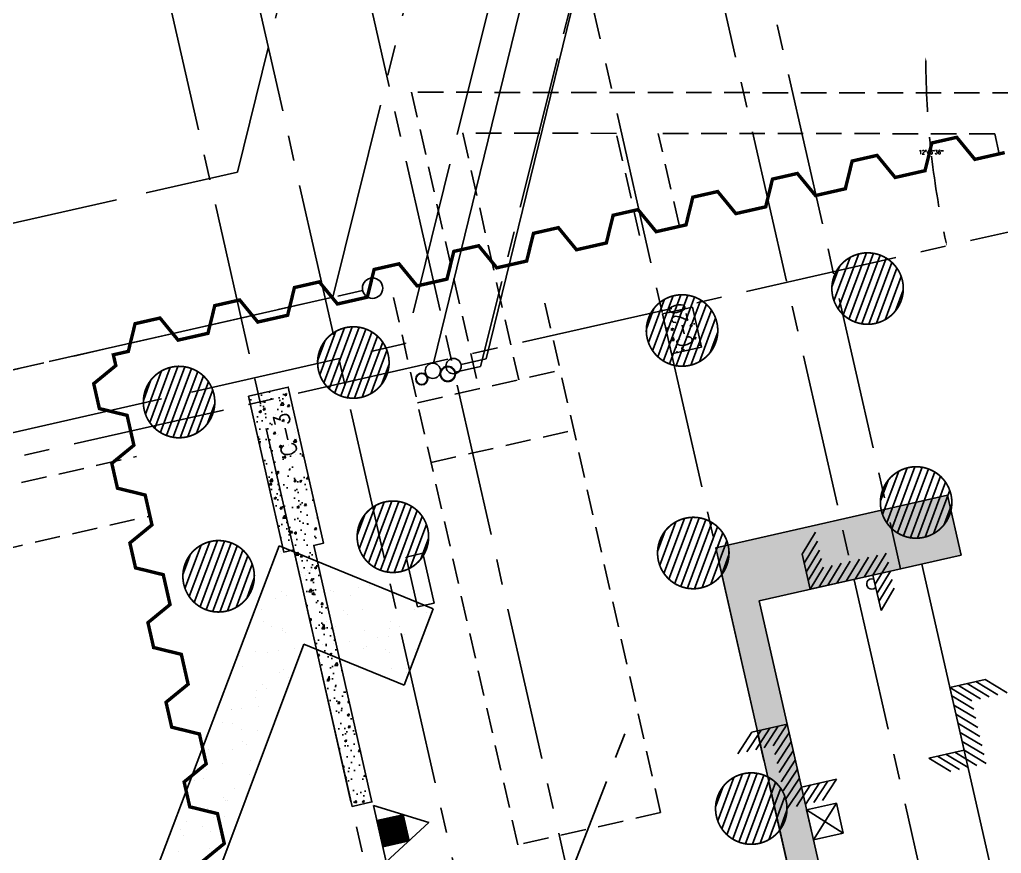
# Model space of a CAD drawing. Header units: feet. Extents: x 308 to 1449, y -4548 to -3843.
# Drawn here: x 910.44 to 958.51, y -4188.98 to -4148.15 of the extents above; entities that cross this region are included whole.
import ezdxf

# ---------------------------------------------------------------- set-up
doc = ezdxf.new("R2010")
doc.units = ezdxf.units.FT
doc.header["$LTSCALE"] = 10
doc.header["$MEASUREMENT"] = 0
for name, pattern in [('CENTER2', [1.125, 0.75, -0.125, 0.125, -0.125]), ('Civil_LayoutSite-Util$0$SL', [4.049999999999999, 1, -0.15, 0.15, -0.15, 0.15, -0.15, 0.15, -0.15, 2]), ('Civil_LayoutSite-Util$0$XLD', [0.9, 0.75, -0.15]), ('HIDDEN', [0.375, 0.25, -0.125]), ('HIDDEN2', [0.1875, 0.125, -0.0625])]:
    doc.linetypes.add(name, pattern=pattern)
doc.layers.get('0').update_dxf_attribs({"linetype": 'CONTINUOUS'})
for name, color, linetype in [('caisson', 1, 'HIDDEN2'), ('Civil_LayoutSite-Util$0$C-SEWER', 3, 'CONTINUOUS'), ('Civil_LayoutSite-Util$0$C-SEWER-EASEMENT', 4, 'Civil_LayoutSite-Util$0$XLD'), ('Civil_LayoutSite-Util$0$C-SL', 7, 'Civil_LayoutSite-Util$0$SL'), ('conc. wall', 7, 'CONTINUOUS'), ('FDC', 1, 'CONTINUOUS'), ('GRID', 30, 'CENTER2'), ('HATCH', 8, 'CONTINUOUS'), ('M-DUCT-EQPM-N650', 221, 'CONTINUOUS'), ('SLN-OFF', 6, 'CONTINUOUS'), ('tower-ftg', 4, 'HIDDEN2')]:
    doc.layers.add(name, color=color, linetype=linetype)
doc.styles.get("Standard").update_dxf_attribs({"font": 'ROMANS.SHX'})
pattern_1 = [(62.78388888888885, (881.7495512257099, -4336.5270856772), (1.188943156146246, 0.1625243717827981), [0.125, -1.375]), (7.783888888888863, (881.7495512257099, -4336.5270856772), (-0.5029211471315264, 1.171407336990675), [0.1, -1.1]), (113.2352888888889, (881.8486298173044, -4336.513541972799), (0.686023043293346, 1.333931163010036), [0.1062336500000001, -1.168570186666667]), (58.96808888888889, (881.6757931307998, -4336.2020151394), (1.795684944042649, 0.1245615577613178), [0.1875000000000001, -2.0625]), (109.4194888888889, (881.8254335486711, -4336.191635103629), (1.159911149899411, 1.927979803600767), [0.15935048, -1.752855]), (3.968088888888864, (881.6757931307998, -4336.2020151394), (1.159909644730499, 1.927980709714837), [0.1500000000000001, -1.650000000000001]), (33.78388888888887, (881.8567679234278, -4336.246403726394), (1.118666493998811, -0.4342640615740578), [0.125, -1.375]), (338.7838888888889, (881.8567679234278, -4336.246403726394), (0.128044799781837, 1.268356952374411), [0.1, -1.1]), (84.23528888888887, (881.9499901082903, -4336.282592457715), (1.246711933789753, 0.8340919120366679), [0.1062336500000001, -1.168570186666667]), (50.28388888888887, (881.7495512257099, -4336.5270856772), (-0.103004028791563, 0.5455543592911672), [0, -1.086666666666667, 0, -1.116666666666667, 0, -1.104166666666667]), (20.28388888888887, (881.7495512257099, -4336.5270856772), (0.2821254976836877, 0.7380756760364969), [0, -0.6366666666666669, 0, -1.061666666666667, 0, -0.4208333333333335]), (340.2838888888888, (881.3870975760616, -4336.609325953025), (0.8759677539348198, 0.1602090081381497), [0, -0.4166666666666669, 0, -1.300000000000001, 0, -1.725000000000001]), (330.2838888888889, (881.224562307161, -4336.64620500048), (0.9109654445924382, 0.3777794063598668), [0, -0.541666666666667, 0, -0.8633333333333336, 0, -1.225000000000001])]

msp = doc.modelspace()

# ---------------------------------------------------------------- hatches: boundary and pattern name
h = msp.add_hatch()
h.set_pattern_fill('ANSI31', color=256, scale=0.2834645616039197, angle=-77.22000000120443, style=0)
h.set_pattern_definition([(327.7799999987956, (850.5316232980315, -4173.304914815826), (0.01889190746711997, 0.02997662916484485), [])])
h.paths.add_polyline_path([(929.2155943620035, -4187.082909987072), (927.9363460666564, -4187.373078514994), (928.2265145945787, -4188.652326810342), (929.5057628899258, -4188.362158282419)])
at = {"layer": 'conc. wall'}
h = msp.add_hatch(dxfattribs=at)
h.set_pattern_fill('AR-CONC', color=256, scale=0.1666666666666667, angle=12.78388888888887, style=0)
h.set_pattern_definition(pattern_1)
h.paths.add_polyline_path([(971.1501968848008, -4160.885705456869), (970.5000558091984, -4161.033221646689), (972.0305362785837, -4167.778435306063), (964.2897940971934, -4169.534799941111), (964.9536169513846, -4172.460434781321), (971.8816827882719, -4170.888465383549), (972.6192637373732, -4174.13917076156), (974.0820811574785, -4173.807259334465)])
h.paths.add_polyline_path([(964.2897940971934, -4169.534799941111), (961.3235254397578, -4170.207842557165), (961.9873482939489, -4173.133477397376), (964.9536169513846, -4172.460434781321)])
h.paths.add_polyline_path([(974.8565411540349, -4177.220499981378), (973.3937237339296, -4177.552411408473), (975.1085994405901, -4185.11030141235), (976.5714168606953, -4184.778389985255)])
h.paths.add_polyline_path([(976.5714168606953, -4184.778389985255), (975.1085994405901, -4185.11030141235), (976.2334103879696, -4190.067627113818), (969.3053445510822, -4191.63959651159), (969.5266188358125, -4192.614808124994), (977.9175020928052, -4190.710927300126)])
h.paths.add_polyline_path([(977.9175020928052, -4190.710927300126), (969.5266188358125, -4192.614808124994), (969.9691674052733, -4194.5652313518), (978.360050662266, -4192.661350526932)])
h.paths.add_polyline_path([(969.5266188358125, -4192.614808124994), (966.5603501783769, -4193.287850741049), (967.0028987478378, -4195.238273967855), (969.9691674052733, -4194.5652313518)])
h.paths.add_polyline_path([(969.3053445510822, -4191.63959651159), (966.3390758936466, -4192.312639127645), (966.5603501783769, -4193.287850741049), (969.5266188358125, -4192.614808124994)])
h.paths.add_polyline_path([(960.894144385477, -4193.548087217389), (957.9278757280414, -4194.221129833444), (958.1491500127718, -4195.196341446848), (961.1154186702074, -4194.523298830793)])
h.paths.add_polyline_path([(961.1154186702074, -4194.523298830793), (958.1491500127718, -4195.196341446848), (958.5916985822325, -4197.146764673655), (961.5579672396682, -4196.4737220576)])
h.paths.add_polyline_path([(958.1491500127718, -4195.196341446848), (955.8736562481636, -4195.712648111219), (956.3162048176243, -4197.663071338025), (958.5916985822325, -4197.146764673655)])
h.paths.add_polyline_path([(957.9278757280414, -4194.221129833444), (955.6523819634332, -4194.737436497815), (955.8736562481636, -4195.712648111219), (958.1491500127718, -4195.196341446848)])
h.paths.add_polyline_path([(955.8736562481636, -4195.712648111219), (949.7582667557791, -4197.100222271716), (950.2008153252399, -4199.050645498522), (956.3162048176243, -4197.663071338025)])
h.paths.add_polyline_path([(946.6480822914564, -4176.613937500948), (951.3006543637356, -4175.558274767546), (950.6368315095444, -4172.632639927336), (944.52144201716, -4174.020214087833), (948.4121815236692, -4191.167684956845), (949.8749989437746, -4190.835773529749)])
h.paths.add_polyline_path([(949.8749989437746, -4190.835773529749), (948.4121815236692, -4191.167684956845), (949.7582667557791, -4197.100222271716), (955.8736562481636, -4195.712648111219), (955.6523819634332, -4194.737436497815), (950.999809891154, -4195.793099231217)])
h.paths.add_polyline_path([(952.9123252741525, -4172.116333262965), (950.6368315095444, -4172.632639927336), (951.3006543637356, -4175.558274767546), (953.5761481283437, -4175.041968103175)])
h.paths.add_polyline_path([(955.8785939315882, -4171.44329064691), (952.9123252741525, -4172.116333262965), (953.5761481283437, -4175.041968103175), (956.5424167857793, -4174.368925487121)])
h.paths.add_polyline_path([(970.7445273627951, -4159.097817498962), (970.0943862871928, -4159.245333688783), (970.5000558091984, -4161.033221646689), (971.1501968848008, -4160.885705456869)])
h.paths.add_polyline_path([(970.0438254611489, -4156.009647389851), (968.5810080410437, -4156.341558816946), (968.8760404206843, -4157.641840968152), (969.6887167651871, -4157.457445730876), (970.0943862871928, -4159.245333688783), (970.7445273627952, -4159.097817498962)])
h.paths.add_polyline_path([(969.8963092713286, -4155.359506314249), (968.4334918512234, -4155.691417741345), (968.5810080410437, -4156.341558816946), (970.0438254611489, -4156.009647389851)])
h.paths.add_polyline_path([(970.1309528149748, -4157.145557726201), (969.7583430396143, -4155.503372414691), (968.6238113843211, -4155.760796215924), (968.9964211596817, -4157.402981527434)], flags=9)
h = msp.add_hatch(dxfattribs=at)
h.set_pattern_fill('AR-CONC', color=256, scale=0.1666666666666667, angle=12.78388888888887, style=0)
h.set_pattern_definition(pattern_1)
h.paths.add_polyline_path([(941.9214691715779, -4162.561477630342), (942.3640177410387, -4164.511900857149), (943.8268351611439, -4164.179989430053), (943.3842865916831, -4162.229566203247)])
h = msp.add_hatch(dxfattribs=at)
h.set_pattern_fill('AR-CONC', color=256, scale=0.1666666666666667, angle=12.78388888888887, style=0)
h.set_pattern_definition(pattern_1)
h.paths.add_polyline_path([(922.9185244887985, -4169.949477212615), (924.3813419089038, -4169.61756578552), (923.6806400072575, -4166.529395676408), (922.2178225871522, -4166.861307103504)])
h.paths.add_polyline_path([(922.2178225871522, -4166.861307103504), (921.7302167804505, -4166.971944245869), (922.4309186820968, -4170.06011435498), (922.9185244887985, -4169.949477212615)])
h.paths.add_polyline_path([(923.3241940108041, -4171.737365170521), (924.7870114309094, -4171.405453743426), (924.3813419089038, -4169.61756578552), (922.9185244887985, -4169.949477212615)])
h.paths.add_polyline_path([(922.9185244887985, -4169.949477212615), (922.4309186820968, -4170.06011435498), (922.8365882041024, -4171.848002312887), (923.3241940108041, -4171.737365170521)])
h.paths.add_polyline_path([(923.3241940108041, -4171.737365170521), (922.8365882041024, -4171.848002312887), (923.3160158210184, -4173.960960808595), (923.8036216277201, -4173.850323666229)])
h.paths.add_polyline_path([(924.7870114309094, -4171.405453743426), (923.3241940108041, -4171.737365170521), (926.7147614362042, -4186.680451455069), (927.6899730496077, -4186.459177170338), (924.7788332411235, -4173.629049381499), (925.2664390478253, -4173.518412239134)])
h.paths.add_polyline_path([(923.5930522695518, -4166.14337441277), (922.1302348494465, -4166.475285839865), (922.2178225871522, -4166.861307103504), (923.6806400072575, -4166.529395676408)])
h.paths.add_polyline_path([(922.1302348494465, -4166.475285839865), (921.6426290427448, -4166.585922982231), (921.7302167804505, -4166.971944245869), (922.2178225871522, -4166.861307103504)])

# ---------------------------------------------------------------- linework, layer by layer
for points in [[(927.7679070554165, -4186.630491717104), (928.3949536058186, -4189.394913608234), (930.4754899151139, -4187.469664420665)], [(929.2155943620035, -4187.082909987073), (927.9363460666564, -4187.373078514995), (928.2265145945787, -4188.652326810343), (929.5057628899258, -4188.36215828242)]]:
    msp.add_lwpolyline(points, close=True)
at = {"linetype": 'HIDDEN'}
for start, end in [(180.2538410393148, 186.1237387779171), (186.6674604977388, 192.5372136465745)]:
    msp.add_arc((996.6154629129862, -4149.980576375458), 41.80901245160442, start, end, dxfattribs=at)
at = {"linetype": 'Continuous'}
msp.add_arc((952.1615443900712, -4175.784417029164), 0.2500000000005641, 72.7692092671974, 312.7907907321792, dxfattribs=at)
at = {"linetype": 'HIDDEN'}
for points in [[(954.7768608544087, -4150.165873157255), (954.8368606987692, -4150.165736494513), (954.8064507883638, -4149.985805292802)], [(955.8326475880074, -4159.049637044134), (955.7741064472625, -4159.06278751334), (955.8428284252502, -4159.231835700971)]]:
    msp.add_solid(points, dxfattribs=at)
at = {"layer": 'caisson', "linetype": 'Continuous'}
for p, q in [((950.7673477459277, -4162.60055967754), (951.8983785345479, -4159.568565024278)), ((951.0335384620472, -4162.840698976613), (952.2456125505221, -4159.591448653287)), ((950.3120904992023, -4161.913531519202), (951.1043904271548, -4159.789584788925)), ((950.5186115995756, -4162.313629289541), (951.5224920038409, -4159.62249121543)), ((951.3458498005767, -4162.957201075035), (952.5691218340173, -4159.677932020474)), ((951.6581611391064, -4163.073703173458), (952.8702352275812, -4159.824452850133)), ((952.0165931000462, -4163.066568071232), (953.1476238886663, -4160.034573417969)), ((950.2094347721179, -4161.234998130982), (950.5824234771801, -4160.235113980299)), ((952.3924796307531, -4163.012641880079), (953.3963600350185, -4160.321503805968)), ((952.8105812074391, -4162.845548306585), (953.6028811353917, -4160.721601576308)), ((953.332548157414, -4162.400019115211), (953.705536862476, -4161.400134964528)), ((941.2287568482662, -4163.966698501645), (942.0210567762188, -4161.842751771367)), ((941.4352779486395, -4164.366796271985), (942.4391583529048, -4161.675658197873)), ((941.6840140949917, -4164.653726659983), (942.8150448836118, -4161.62173200672)), ((941.9502048111111, -4164.893865959055), (943.162278899586, -4161.64461563573)), ((942.2625161496406, -4165.010368057478), (943.4857881830812, -4161.731099002917)), ((942.5748274881703, -4165.126870155901), (943.7869015766452, -4161.877619832576)), ((941.1261011211818, -4163.288165113425), (941.499089826244, -4162.288280962742)), ((942.9332594491101, -4165.119735053675), (944.0642902377302, -4162.087740400411)), ((943.3091459798171, -4165.065808862522), (944.3130263840824, -4162.37467078841)), ((943.727247556503, -4164.898715289028), (944.5195474844556, -4162.77476855875)), ((925.1353020646501, -4165.535401822093), (925.9276019926026, -4163.411455091816)), ((925.3418231650234, -4165.935499592433), (926.3457035692886, -4163.244361518321)), ((925.5905593113755, -4166.222429980431), (926.7215900999956, -4163.190435327168)), ((925.8567500274949, -4166.462569279503), (927.0688241159698, -4163.213318956178)), ((926.1690613660245, -4166.579071377926), (927.392333399465, -4163.299802323365)), ((926.4813727045541, -4166.69557347635), (927.693446793029, -4163.446323153024)), ((925.0326463375657, -4164.856868433873), (925.4056350426279, -4163.856984283189)), ((926.8398046654938, -4166.688438374124), (927.970835454114, -4163.65644372086)), ((944.2492145064779, -4164.453186097654), (944.62220321154, -4163.45330194697)), ((927.2156911962009, -4166.63451218297), (928.2195716004662, -4163.943374108859)), ((927.6337927728869, -4166.467418609476), (928.4260927008395, -4164.343471879199)), ((916.6022004473695, -4167.471551813484), (917.394500375322, -4165.347605083207)), ((916.8087215477427, -4167.871649583824), (917.812601952008, -4165.180511509712)), ((917.0574576940949, -4168.158579971822), (918.188488482715, -4165.12658531856)), ((917.3236484102143, -4168.398719270895), (918.5357224986892, -4165.149468947569)), ((917.6359597487439, -4168.515221369317), (918.8592317821843, -4165.235952314756)), ((928.1557597228616, -4166.021889418102), (928.5287484279238, -4165.022005267419)), ((916.499544720285, -4166.793018425264), (916.8725334253472, -4165.793134274581)), ((917.9482710872735, -4168.63172346774), (919.1603451757484, -4165.382473144415)), ((918.3067030482133, -4168.624588365514), (919.4377338368334, -4165.592593712251)), ((918.6825895789202, -4168.570662174361), (919.6864699831856, -4165.87952410025)), ((919.1006911556062, -4168.403568600867), (919.8929910835589, -4166.27962187059)), ((919.622658105581, -4167.958039409493), (919.9956468106432, -4166.95815525881)), ((952.8956346593112, -4172.789704339521), (953.8995150635765, -4170.098566265409)), ((953.1443708056634, -4173.076634727519), (954.2754015942835, -4170.044640074256)), ((953.4105615217827, -4173.316774026591), (954.6226356102577, -4170.067523703266)), ((953.7228728603123, -4173.433276125014), (954.9461448937528, -4170.154007070453)), ((952.689113558938, -4172.389606569181), (953.4814134868905, -4170.265659838903)), ((954.035184198842, -4173.549778223437), (955.2472582873169, -4170.300527900112)), ((954.3936161597818, -4173.542643121211), (955.5246469484018, -4170.510648467947)), ((952.5864578318535, -4171.711073180961), (952.9594465369157, -4170.711189030278)), ((954.7695026904887, -4173.488716930058), (955.773383094754, -4170.797578855946)), ((955.1876042671747, -4173.321623356564), (955.9799041951273, -4171.197676626286)), ((927.0714520560409, -4174.068503439374), (927.8637519839936, -4171.944556709096)), ((927.2779731564142, -4174.468601209714), (928.2818535606796, -4171.777463135602)), ((927.5267093027663, -4174.755531597712), (928.6577400913865, -4171.723536944449)), ((927.7929000188858, -4174.995670896784), (929.0049741073608, -4171.746420573459)), ((928.1052113574153, -4175.112172995207), (929.3284833908559, -4171.832903940646)), ((928.417522695945, -4175.22867509363), (929.62959678442, -4171.979424770305)), ((955.7095712171496, -4172.87609416519), (956.0825599222117, -4171.876210014506)), ((926.9687963289565, -4173.389970051154), (927.3417850340187, -4172.390085900471)), ((928.7759546568848, -4175.221539991404), (929.9069854455049, -4172.18954533814)), ((929.1518411875918, -4175.167613800251), (930.1557215918571, -4172.476475726139)), ((941.9854547343596, -4175.265210399942), (942.9893351386249, -4172.57407232583)), ((942.2341908807118, -4175.552140787941), (943.3652216693318, -4172.520146134677)), ((942.5003815968312, -4175.792280087013), (943.7124556853062, -4172.543029763687)), ((929.5699427642778, -4175.000520226757), (930.3622426922303, -4172.876573496479)), ((941.7789336339863, -4174.865112629602), (942.5712335619389, -4172.741165899324)), ((942.8126929353608, -4175.908782185435), (944.0359649688013, -4172.629513130874)), ((943.1250042738905, -4176.025284283858), (944.3370783623653, -4172.776033960533)), ((943.4834362348303, -4176.018149181632), (944.6144670234503, -4172.986154528369)), ((941.676277906902, -4174.186579241382), (942.0492666119642, -4173.186695090699)), ((943.8593227655372, -4175.964222990479), (944.8632031698024, -4173.273084916367)), ((918.5383504387603, -4176.004653430765), (919.3306503667129, -4173.880706700487)), ((918.7448715391337, -4176.404751201105), (919.7487519433989, -4173.713613126993)), ((918.9936076854857, -4176.691681589103), (920.1246384741058, -4173.65968693584)), ((919.2597984016052, -4176.931820888175), (920.4718724900802, -4173.68257056485)), ((919.5721097401348, -4177.048322986598), (920.7953817735753, -4173.769053932037)), ((919.8844210786644, -4177.164825085021), (921.0964951671393, -4173.915574761696)), ((930.0919097142526, -4174.554991035382), (930.4648984193147, -4173.555106884699)), ((944.2774243422232, -4175.797129416985), (945.0697242701757, -4173.673182686707)), ((918.4356947116759, -4175.326120042544), (918.8086834167381, -4174.326235891861)), ((920.2428530396041, -4177.157689982794), (921.3738838282243, -4174.125695329531)), ((920.6187395703112, -4177.103763791642), (921.6226199745764, -4174.41262571753)), ((944.7993912921979, -4175.351600225611), (945.1723799972601, -4174.351716074927)), ((921.0368411469972, -4176.936670218148), (921.8291410749497, -4174.81272348787)), ((921.5588080969719, -4176.491141026773), (921.9317968020341, -4175.49125687609)), ((945.0738775347518, -4188.067356493286), (946.2049083233719, -4185.035361840022)), ((945.3400682508711, -4188.307495792357), (946.5521423393461, -4185.058245469032)), ((944.6186202880264, -4187.380328334947), (945.4109202159789, -4185.25638160467)), ((944.8251413883996, -4187.780426105287), (945.8290217926649, -4185.089288031175)), ((945.6523795894008, -4188.42399789078), (946.8756516228412, -4185.144728836219)), ((945.9646909279304, -4188.540499989203), (947.1767650164053, -4185.291249665878)), ((946.3231228888702, -4188.533364886977), (947.4541536774902, -4185.501370233714)), ((944.5159645609419, -4186.701794946727), (944.8889532660041, -4185.701910796043)), ((946.6990094195771, -4188.479438695824), (947.7028898238425, -4185.788300621713)), ((947.1171109962631, -4188.31234512233), (947.9094109242158, -4186.188398392052)), ((947.639077946238, -4187.866815930955), (948.0120666513001, -4186.866931780272))]:
    msp.add_line(p, q, dxfattribs=at)
at = {"layer": 'caisson', "const_width": 0.08333333333333337}
for points in [[(950.2508654938408, -4161.704796546032, 0.9999999999999999), (953.6641061407531, -4160.930336549476, 0.9999999999999999)], [(941.1675318429049, -4163.757963528476, 0.9999999999999999), (944.580772489817, -4162.983503531919, 0.9999999999999999)], [(925.0740770592886, -4165.326666848924, 0.9999999999999999), (928.4873177062009, -4164.552206852368, 0.9999999999999999)], [(916.540975442008, -4167.262816840315, 0.9999999999999999), (919.9542160889202, -4166.488356843758, 0.9999999999999999)], [(952.6278885535764, -4172.180871596011, 0.9999999999999999), (956.0411292004887, -4171.406411599455, 0.9999999999999999)], [(927.0102270506795, -4173.859768466205, 0.9999999999999999), (930.4234676975917, -4173.085308469648, 0.9999999999999999)], [(941.7177086286249, -4174.656377656433, 0.9999999999999999), (945.1309492755372, -4173.881917659876, 0.9999999999999999)], [(918.4771254333989, -4175.795918457596, 0.9999999999999999), (921.8903660803112, -4175.021458461039, 0.9999999999999999)], [(944.5573952826649, -4187.171593361778, 0.9999999999999999), (947.9706359295772, -4186.397133365222, 0.9999999999999999)]]:
    msp.add_lwpolyline(points, format="xyb", close=True, dxfattribs=at)
at = {"layer": 'Civil_LayoutSite-Util$0$C-SEWER'}
msp.add_circle((927.7216207461506, -4161.298492096287), 0.4999999999999998, dxfattribs=at)
at = {"layer": 'Civil_LayoutSite-Util$0$C-SEWER-EASEMENT'}
for p, q in [((926.9453224472181, -4132.055532592507), (921.1059196944857, -4155.622751312403)), ((935.8342059837792, -4137.760312347469), (929.3302633520557, -4164.009544509399)), ((890.3141063116223, -4162.616025994697), (921.1059196944857, -4155.622751312403)), ((892.5288523552945, -4172.367687389662), (929.3302633520557, -4164.009544509399))]:
    msp.add_line(p, q, dxfattribs=at)
at = {"layer": 'Civil_LayoutSite-Util$0$C-SL'}
for p, q in [((933.0340197958662, -4132.429817328414), (925.771288466985, -4161.741441304259)), ((891.8909790090547, -4169.436158968801), (927.2340376763591, -4161.40922939828)), ((925.771288466985, -4161.741441304259), (896.1639804426773, -4168.465697360334))]:
    msp.add_line(p, q, dxfattribs=at)
at = {"layer": 'conc. wall'}
for p, q in [((958.9640380672826, -4193.986025905919), (954.612310467585, -4174.80686417565)), ((948.9714622811255, -4186.853659441685), (950.4342797012307, -4186.521748014589)), ((949.303373708221, -4188.31647686179), (948.9714622811255, -4186.853659441685)), ((948.9714622811255, -4186.853659441685), (950.7661911283262, -4187.984565434695)), ((950.4342797012307, -4186.521748014589), (949.303373708221, -4188.31647686179)), ((950.7661911283262, -4187.984565434695), (950.4342797012307, -4186.521748014589)), ((949.303373708221, -4188.31647686179), (950.7661911283262, -4187.984565434695))]:
    msp.add_line(p, q, dxfattribs=at)
for points in [[(943.8268351611439, -4164.179989430053), (942.3640177410387, -4164.511900857149), (941.9214691715779, -4162.561477630342), (943.3842865916831, -4162.229566203247)], [(921.6426290427448, -4166.585922982231), (923.5930522695518, -4166.14337441277), (925.3263674999398, -4173.782532051097), (924.838761693238, -4173.893169193462), (927.6899730496077, -4186.459177170338), (926.7147614362042, -4186.680451455069), (923.8635500798346, -4174.114443478193), (923.3759442731329, -4174.225080620557)], [(956.5424167857793, -4174.368925487121), (955.8785939315882, -4171.44329064691), (944.52144201716, -4174.020214087833), (950.2008153252399, -4199.050645498522), (961.5579672396682, -4196.4737220576), (960.894144385477, -4193.548087217389), (950.999809891154, -4195.793099231217), (946.6480822914564, -4176.613937500948)]]:
    msp.add_lwpolyline(points, close=True, dxfattribs=at)
at = {"layer": 'FDC', "linetype": 'CENTER2'}
msp.add_line((942.2216461078838, -4128.223534267414), (933.0079045198147, -4165.136505489511), dxfattribs=at)
at = {"layer": 'FDC'}
for p, q in [((942.2214190408102, -4128.223429780642), (933.2908805484299, -4164.750841529686)), ((937.8999281783288, -4135.571158361664), (930.7119273823204, -4164.971296433099)), ((932.0545143805502, -4165.031283217384), (933.2908805484299, -4164.750841529686)), ((931.7715378080895, -4165.41694477958), (933.0079045198147, -4165.136505489511))]:
    msp.add_line(p, q, dxfattribs=at)
for centre, radius in [((931.688804394333, -4165.114236252179), 0.3750000000008437), ((930.6741466509789, -4165.344388400769), 0.3750000000008437), ((931.4058334530624, -4165.499922636354), 0.3750000000008439), ((931.4058334530624, -4165.499922636354), 0.3541666666675105), ((930.1292086828857, -4165.745943403652), 0.2916666666675105), ((930.1292086828857, -4165.745943403652), 0.2708333333341771)]:
    msp.add_circle(centre, radius, dxfattribs=at)
at = {"layer": 'GRID'}
for p, q in [((940.6161496172599, -4117.923984090254), (953.5761481283437, -4175.041968103175)), ((932.2252663602674, -4119.827864915122), (950.9134013048601, -4202.191191738321)), ((938.8605637269135, -4120.73165596002), (967.1753007921664, -4245.52184769037)), ((921.9042767850804, -4122.169684428519), (943.0762153048042, -4215.47976041795)), ((916.6828312716491, -4123.354423828013), (944.997568336902, -4248.144615558362)), ((912.5584988232968, -4124.290229657185), (927.5016354392759, -4190.148403761483)), ((858.2587984613994, -4181.373528985366), (1004.650508984893, -4148.157434558953)), ((822.544905296656, -4486.130104690073), (940.1203619893795, -4183.002480677896))]:
    msp.add_line(p, q, dxfattribs=at)
at = {"layer": 'HATCH'}
for p, q in [((923.1897688111845, -4174.207769613217), (923.1897688111845, -4174.207769613217)), ((923.250344223285, -4174.301465722398), (923.250344223285, -4174.301465722398)), ((924.2456686279786, -4175.213512502679), (924.2456686279786, -4175.213512502679)), ((924.4299879621811, -4175.382410054583), (924.4299879621811, -4175.382410054583)), ((924.5419613472671, -4175.14535606009), (924.5419613472671, -4175.14535606009)), ((924.6773269146777, -4175.102393554435), (924.6773269146777, -4175.102393554435)), ((925.0990226375841, -4175.371043358608), (925.0990226375841, -4175.371043358608)), ((927.0358995358811, -4175.94330787628), (927.0358995358811, -4175.94330787628)), ((927.5564080881023, -4175.874781625364), (927.5564080881023, -4175.874781625364)), ((923.2527621692939, -4176.134593382229), (923.2527621692939, -4176.134593382229)), ((923.5029853782968, -4176.34384170717), (923.5029853782968, -4176.34384170717)), ((924.3441267372511, -4176.297686488158), (924.3441267372511, -4176.297686488158)), ((924.8646352894724, -4176.229160237242), (924.8646352894724, -4176.229160237242)), ((925.2999752196171, -4176.179606499569), (925.2999752196171, -4176.179606499569)), ((925.6776200757989, -4176.122128759621), (925.6776200757989, -4176.122128759621)), ((925.8108517826197, -4176.146862457011), (925.8108517826197, -4176.146862457011)), ((926.6171272400472, -4176.338182653632), (926.6171272400472, -4176.338182653632)), ((922.1728624908425, -4176.58353884912), (922.1728624908425, -4176.58353884912)), ((922.985847277169, -4176.476507371499), (922.985847277169, -4176.476507371499)), ((922.2938486150448, -4177.057282064504), (922.2938486150448, -4177.057282064504)), ((924.604954705377, -4177.072179829104), (924.604954705377, -4177.072179829104)), ((926.2952996243107, -4177.09165327985), (926.2952996243107, -4177.09165327985)), ((926.4796189585132, -4177.260550831754), (926.4796189585132, -4177.260550831754)), ((927.2225458192246, -4177.038791796709), (927.2225458192246, -4177.038791796709)), ((929.7806354325501, -4177.051060871489), (929.7806354325501, -4177.051060871489)), ((930.3557328205217, -4177.180071711808), (930.3557328205217, -4177.180071711808)), ((922.370813414205, -4177.612154840323), (922.370813414205, -4177.612154840323)), ((925.4849552759571, -4177.606495786786), (925.4849552759571, -4177.606495786786)), ((928.5990971377075, -4177.600836733248), (928.5990971377075, -4177.600836733248)), ((929.0207928606139, -4177.869486537421), (929.0207928606139, -4177.869486537421)), ((922.7925091371114, -4177.880804644496), (922.7925091371114, -4177.880804644496)), ((923.2891730197384, -4177.969328844785), (923.2891730197384, -4177.969328844785)), ((923.3157555274038, -4178.061417151243), (923.3157555274038, -4178.061417151243)), ((923.473492353941, -4178.138226396689), (923.473492353941, -4178.138226396689)), ((925.8738451407295, -4178.073686226024), (925.8738451407295, -4178.073686226024)), ((925.9066509988635, -4177.875145590959), (925.9066509988635, -4177.875145590959)), ((927.3496062159492, -4178.05774727674), (927.3496062159492, -4178.05774727674)), ((928.4784041814644, -4178.342549078717), (928.4784041814644, -4178.342549078717)), ((928.5747383553074, -4177.976378243582), (928.5747383553074, -4177.976378243582)), ((929.2913889677909, -4178.235517601096), (929.2913889677909, -4178.235517601096)), ((925.2661228306132, -4178.765453941511), (925.2661228306132, -4178.765453941511)), ((925.7866313828345, -4178.696927690595), (925.7866313828345, -4178.696927690595)), ((926.599616169161, -4178.589896212974), (926.599616169161, -4178.589896212974)), ((927.9578956292431, -4178.411075329633), (927.9578956292431, -4178.411075329633)), ((921.2160705719017, -4179.298653436729), (921.2160705719017, -4179.298653436729)), ((921.9670548489087, -4179.096311580558), (921.9670548489087, -4179.096311580558)), ((922.5743500319838, -4179.119832553388), (922.5743500319838, -4179.119832553388)), ((923.0948585842051, -4179.051306302472), (923.0948585842051, -4179.051306302472)), ((923.9078433705316, -4178.944274824851), (923.9078433705316, -4178.944274824851)), ((924.3106137395746, -4178.84794393952), (924.3106137395746, -4178.84794393952)), ((927.2855391773342, -4178.965615565721), (927.2855391773342, -4178.965615565721)), ((927.4247556013266, -4178.842284885983), (927.4247556013266, -4178.842284885983)), ((928.3449306206428, -4178.969794057021), (928.3449306206428, -4178.969794057021)), ((928.5292499548453, -4179.138691608925), (928.5292499548453, -4179.138691608925)), ((929.8436287906597, -4178.977884640502), (929.8436287906597, -4178.977884640502)), ((921.337353006805, -4179.813098406609), (921.337353006805, -4179.813098406609)), ((923.1784417754839, -4180.116257072673), (923.1784417754839, -4180.116257072673)), ((923.3787488855135, -4179.988240920256), (923.3787488855135, -4179.988240920256)), ((928.6377317134171, -4179.903202012595), (928.6377317134171, -4179.903202012595)), ((929.3992372122813, -4179.935888053911), (929.3992372122813, -4179.935888053911)), ((929.4067254989869, -4180.104938965598), (929.4067254989869, -4180.104938965598)), ((922.3326774114986, -4180.725145186891), (922.3326774114986, -4180.725145186891)), ((923.6001374983903, -4180.384906876846), (923.6001374983903, -4180.384906876846)), ((922.0300482070184, -4181.023135349571), (922.0300482070184, -4181.023135349571)), ((922.5169967457011, -4180.894042738794), (922.5169967457011, -4180.894042738794)), ((922.0041002391023, -4181.357705225407), (922.0041002391023, -4181.357705225407)), ((920.8045733267157, -4181.941978618617), (920.8045733267157, -4181.941978618617)), ((920.8241511297757, -4181.948452721665), (920.8241511297757, -4181.948452721665)), ((921.325081878937, -4181.873452367701), (921.325081878937, -4181.873452367701)), ((922.1380666652635, -4181.766420890081), (922.1380666652635, -4181.766420890081)), ((920.3808573985651, -4182.568914748716), (920.3808573985651, -4182.568914748716)), ((920.87192827501, -4182.626018358559), (920.87192827501, -4182.626018358559)), ((921.2936239979164, -4182.894668162732), (921.2936239979164, -4182.894668162732)), ((922.0930415651279, -4182.949959118583), (922.0930415651279, -4182.949959118583)), ((921.3761818032588, -4183.480961528997), (921.3761818032588, -4183.480961528997)), ((919.6975867386303, -4183.867466511294), (919.6975867386303, -4183.867466511294)), ((920.8871444878853, -4183.875276490677), (920.8871444878853, -4183.875276490677)), ((921.5605011374613, -4183.649859080901), (921.5605011374613, -4183.649859080901)), ((920.3682899599959, -4184.588566955311), (920.3682899599959, -4184.588566955311)), ((921.726569420078, -4184.409746071969), (921.726569420078, -4184.409746071969)), ((922.2470779722993, -4184.341219821054), (922.2470779722993, -4184.341219821054)), ((919.5553051736694, -4184.695598432932), (919.5553051736694, -4184.695598432932)), ((919.597945309912, -4184.864513812816), (919.597945309912, -4184.864513812816)), ((918.9871104974444, -4185.40442944862), (918.9871104974444, -4185.40442944862)), ((919.4243617903248, -4185.324731090822), (919.4243617903248, -4185.324731090822)), ((921.6795566362906, -4185.130120590909), (921.6795566362906, -4185.130120590909)), ((920.9501378459955, -4185.802100259691), (920.9501378459955, -4185.802100259691)), ((920.4196861950185, -4186.236777871103), (920.4196861950185, -4186.236777871103)), ((920.5052150999076, -4186.371568743644), (920.5052150999076, -4186.371568743644)), ((920.604005529221, -4186.405675423007), (920.604005529221, -4186.405675423007)), ((919.6609386680223, -4186.79133758183), (919.6609386680223, -4186.79133758183)), ((918.5985132547275, -4187.41071302054), (918.5985132547275, -4187.41071302054)), ((919.9567927148097, -4187.231892137199), (919.9567927148097, -4187.231892137199)), ((920.477301267031, -4187.163365886283), (920.477301267031, -4187.163365886283)), ((918.3122379895271, -4187.826232011144), (918.3122379895271, -4187.826232011144)), ((919.3730431358164, -4187.639881876796), (919.3730431358164, -4187.639881876796)), ((919.7947388587228, -4187.908531680969), (919.7947388587228, -4187.908531680969)), ((918.4678661820844, -4188.080547432927), (918.4678661820844, -4188.080547432927)), ((918.1987015994333, -4188.88133002953), (918.1987015994333, -4188.88133002953)), ((919.7239320261308, -4188.718161350843), (919.7239320261308, -4188.718161350843))]:
    msp.add_line(p, q, dxfattribs=at)
at = {"layer": 'M-DUCT-EQPM-N650'}
for p, q in [((929.3664528192248, -4174.465224307107), (930.1791416774854, -4174.280884229785)), ((929.9194730511884, -4176.903290881888), (929.3664528192248, -4174.465224307107)), ((930.1791416774854, -4174.280884229785), (930.7321619094489, -4176.718950804568)), ((930.7321619094489, -4176.718950804568), (929.9194730511884, -4176.903290881888)), ((929.9194730511884, -4176.903290881888), (929.9194730511884, -4176.903290881888))]:
    msp.add_line(p, q, dxfattribs=at)
at = {"layer": 'SLN-OFF'}
for p, q in [((923.155350999996, -4173.912079), (913.2288453434292, -4200.088606195718)), ((930.6938179618796, -4177.00284721116, 7.297688), (923.155350999996, -4173.912079)), ((930.6938179618796, -4177.00284721116, 7.297688), (929.2755160381201, -4180.74295678884, 7.297688)), ((915.95305171708, -4201.129034471443, 0.02785160495803474), (924.3615231547927, -4178.728221820782, 2.540648262601799)), ((929.2755160381201, -4180.74295678884, 7.297688), (924.3615231547927, -4178.728221820782, 2.540648262601799))]:
    msp.add_line(p, q, dxfattribs=at)
at = {"layer": 'tower-ftg'}
for p, q in [((968.6929040235375, -4151.750524935099), (929.630833869365, -4151.703293397957)), ((929.630833869365, -4151.703293397957), (932.9259775102847, -4166.225822983232)), ((939.6579550249726, -4153.715419059832), (932.1361559580861, -4153.706324146772)), ((932.1361559580861, -4153.706324146772), (934.8764007370917, -4165.783274413771)), ((940.7925691293054, -4158.715949747911), (939.6579550249726, -4153.715419059832)), ((958.1846589766508, -4153.737820450808), (941.7093547704873, -4153.717899490667)), ((942.7429923561124, -4158.27340117845), (941.7093547704873, -4153.717899490667)), ((958.4073288964062, -4154.719182979968), (958.1846589766508, -4153.737820450808)), ((934.833272759344, -4188.566194872485), (928.6836915962119, -4161.463438783313)), ((936.1613555377166, -4162.031232055678), (941.8222893220692, -4186.980395831917)), ((929.9190750356238, -4166.90808536115), (936.9080915983488, -4165.322286320583)), ((930.582897889815, -4169.833720201361), (937.5719144525401, -4168.247921160793)), ((899.5612355004024, -4173.305194100967), (916.1601498368746, -4169.538921379619)), ((900.2250583545934, -4176.230828941178), (916.8239726910656, -4172.464556219829)), ((941.8222893220692, -4186.980395831917), (934.833272759344, -4188.566194872485))]:
    msp.add_line(p, q, dxfattribs=at)
at = {"layer": 'tower-ftg', "linetype": 'Continuous'}
for p, q in [((948.7565236553623, -4174.319680480118), (949.407918951725, -4173.241231847444)), ((948.8593786704407, -4174.772988487976), (949.5107739668035, -4173.694539855303)), ((948.7565236553623, -4174.319680480118), (949.1483655045371, -4176.046626394318)), ((948.957341908999, -4175.204737202224), (949.6087372053616, -4174.126288569551)), ((951.3490420275159, -4175.547295667682), (952.0004373238786, -4174.468847035008)), ((951.7913341965584, -4175.446940132533), (952.4427294929211, -4174.368491499859)), ((952.2228420433669, -4175.349031546493), (952.8742373397296, -4174.270582913819)), ((949.05040226598, -4175.614877680075), (949.7017975623427, -4174.536429047401)), ((949.1483655045371, -4176.046626394318), (949.7997608008998, -4174.968177761645)), ((949.5690767602543, -4175.951167541176), (950.220472056617, -4174.872718908502)), ((950.0113689292969, -4175.850812006027), (950.6627642256595, -4174.772363373353)), ((950.4536610983419, -4175.750456470877), (951.1050563947045, -4174.672007838203)), ((950.9067498584733, -4175.647651202831), (951.558145154836, -4174.569202570157)), ((952.3256970584453, -4175.802339554351), (952.9770923548081, -4174.723890921677)), ((949.1483655045371, -4176.046626394318), (952.2228420433669, -4175.349031546493)), ((952.2228420433669, -4175.349031546493), (952.6146838925416, -4177.075977460693)), ((952.4236602970035, -4176.234088268599), (953.0750555933662, -4175.155639635926)), ((952.5167206539845, -4176.64422874645), (953.1681159503472, -4175.565780113776)), ((952.6146838925416, -4177.075977460693), (953.2660791889043, -4175.997528828019)), ((957.710406269947, -4180.458025905863), (955.9834603557466, -4180.849867755038)), ((956.4152090699903, -4180.75190451648), (957.493657702664, -4181.403299812843)), ((956.8253495478407, -4180.658844159499), (957.9037981805143, -4181.310239455862)), ((957.257098262089, -4180.560880920941), (958.3355468947627, -4181.212276217304)), ((957.710406269947, -4180.458025905863), (958.7888549026205, -4181.109421202225)), ((955.9834603557466, -4180.849867755038), (956.6810552035722, -4183.924344293867)), ((955.9834603557466, -4180.849867755038), (957.0619089884203, -4181.5012630514)), ((956.0789192088893, -4181.270579010755), (957.1573678415629, -4181.921974307117)), ((956.1792747440384, -4181.712871179797), (957.257723376712, -4182.36426647616)), ((956.279630279188, -4182.155163348843), (957.3580789118616, -4182.806558645205)), ((946.2922862654177, -4183.048782929511), (948.019232179618, -4182.656941080336)), ((948.019232179618, -4182.656941080336), (947.3275184253096, -4183.709983989024)), ((948.019232179618, -4182.656941080336), (948.7168270274436, -4185.731417619166)), ((956.382435547234, -4182.608252108974), (957.4608841799077, -4183.259647405336)), ((946.2922862654177, -4183.048782929511), (945.6005725111094, -4184.101825838199)), ((946.7455942732756, -4182.945927914432), (946.0538805189673, -4183.998970823121)), ((947.1773429875241, -4182.847964675873), (946.4856292332156, -4183.901007584563)), ((947.5874834653745, -4182.754904318893), (946.895769711066, -4183.807947227581)), ((948.1146910327607, -4183.077652336053), (947.4229772784522, -4184.130695244741)), ((956.4827910823831, -4183.050544278016), (957.5612397150568, -4183.701939574379)), ((948.2150465679098, -4183.519944505096), (947.5233328136013, -4184.572987413784)), ((956.5831466175323, -4183.492836447059), (957.6615952502059, -4184.144231743421)), ((948.3154021030595, -4183.962236674141), (947.623688348751, -4185.015279582829)), ((956.6810552035722, -4183.924344293867), (954.954109289372, -4184.316186143042)), ((956.2277471957143, -4184.027199308945), (957.3061958283879, -4184.678594605309)), ((956.6810552035722, -4183.924344293867), (957.7595038362458, -4184.57573959023)), ((948.4182073711054, -4184.415325434272), (947.7264936167969, -4185.46836834296)), ((954.954109289372, -4184.316186143042), (956.0325579220455, -4184.967581439405)), ((955.3858580036156, -4184.218222904485), (956.4643066362892, -4184.869618200848)), ((955.7959984814659, -4184.125162547504), (956.8744471141396, -4184.776557843867)), ((948.5185629062546, -4184.857617603315), (947.8268491519461, -4185.910660512003)), ((948.6189184414037, -4185.299909772357), (947.9272046870952, -4186.352952681045)), ((948.7168270274436, -4185.731417619166), (950.4437729416438, -4185.339575769991)), ((949.60188374955, -4185.530599365528), (948.9101699952415, -4186.583642274218)), ((950.0120242274003, -4185.437539008548), (949.3203104730918, -4186.490581917236)), ((950.4437729416438, -4185.339575769991), (949.7520591873355, -4186.392618678679)), ((948.7168270274436, -4185.731417619166), (948.0251132731353, -4186.784460527854)), ((949.1701350353015, -4185.628562604087), (948.4784212809931, -4186.681605512776))]:
    msp.add_line(p, q, dxfattribs=at)
at = {"layer": 'tower-ftg', "const_width": 0.1666666666666667}
msp.add_lwpolyline([(958.6714487083713, -4154.659254527853), (957.9400399983186, -4154.825210241401), (957.208631288266, -4154.991165954949), (956.3225311739758, -4153.91044786615), (955.1035166572216, -4154.187040722064), (954.7706022547571, -4155.544351666775), (954.0391935447045, -4155.710307380322), (953.3077848346519, -4155.87626309387), (952.4216847203616, -4154.795545005072), (951.2026702036073, -4155.072137860985), (950.869755801143, -4156.429448805696), (950.1383470910904, -4156.595404519244), (949.4069383810378, -4156.761360232792), (948.5208382667474, -4155.680642143994), (947.3018237499932, -4155.957234999907), (946.9689093475289, -4157.314545944618), (946.2375006374763, -4157.480501658166), (945.5060919274237, -4157.646457371713), (944.6199918131333, -4156.565739282915), (943.4009772963791, -4156.842332138828), (943.0680628939148, -4158.199643083539), (942.3366541838622, -4158.365598797087), (941.6052454738095, -4158.531554510635), (940.7191453595192, -4157.450836421837), (939.500130842765, -4157.72742927775), (939.1672164403005, -4159.084740222461), (938.4358077302479, -4159.250695936009), (937.7043990201953, -4159.416651649556), (936.8182989059051, -4158.335933560758), (935.5992843891509, -4158.612526416671), (935.2663699866864, -4159.969837361383), (934.5349612766338, -4160.13579307493), (933.8035525665812, -4160.301748788478), (932.917452452291, -4159.22103069968), (931.6984379355366, -4159.497623555593), (931.3655235330723, -4160.854934500304), (930.6341148230197, -4161.020890213852), (929.902706112967, -4161.186845927399), (929.0166059986767, -4160.106127838601), (927.7975914819225, -4160.382720694514), (927.4646770794582, -4161.740031639226), (926.7332683694056, -4161.905987352773), (926.0018596593529, -4162.071943066321), (925.1157595450626, -4160.991224977523), (923.8967450283084, -4161.267817833436), (923.563830625844, -4162.625128778147), (922.8324219157914, -4162.791084491695), (922.1010132057388, -4162.957040205243), (921.2149130914485, -4161.876322116444), (919.9958985746943, -4162.152914972358), (919.6629841722299, -4163.510225917069), (918.9315754621773, -4163.676181630616), (918.2001667521246, -4163.842137344164), (917.3140666378343, -4162.761419255366), (916.0950521210801, -4163.038012111279), (915.7621377186157, -4164.39532305599), (915.030729008563, -4164.561278769538), (915.1505859127917, -4165.089518393464), (914.0698678239938, -4165.975618507754), (914.3464606799068, -4167.194633024508), (915.7037716246177, -4167.527547426973), (915.8697273381655, -4168.258956137026), (916.0356830517132, -4168.990364847078), (914.9549649629155, -4169.876464961369), (915.2315578188284, -4171.095479478123), (916.5888687635393, -4171.428393880587), (916.754824477087, -4172.15980259064), (916.9207801906349, -4172.891211300693), (915.840062101837, -4173.777311414982), (916.1166549577499, -4174.996325931736), (917.4739659024608, -4175.329240334201), (917.6399216160087, -4176.060649044254), (917.8058773295564, -4176.792057754306), (916.7251592407586, -4177.678157868597), (917.0017520966716, -4178.897172385351), (918.3590630413825, -4179.230086787816), (918.5250187549302, -4179.961495497868), (918.6909744684781, -4180.692904207921), (917.6102563796802, -4181.579004322211), (917.8868492355931, -4182.798018838965), (919.2441601803041, -4183.130933241429), (919.4101158938519, -4183.862341951482), (919.5760716073996, -4184.593750661535), (918.4953535186017, -4185.479850775825), (918.7719463745148, -4186.698865292579), (920.1292573192256, -4187.031779695044), (920.2952130327734, -4187.763188405096), (920.4611687463212, -4188.494597115149), (919.3804506575234, -4189.38069722944)], dxfattribs=at)

# ---------------------------------------------------------------- texts
at = {"linetype": 'HIDDEN', "insert": (955.0666439300197, -4154.637738955731), "char_height": 0.18, "attachment_point": 5}
msp.add_mtext('\\A1;12°46\'36"', dxfattribs=at)
at = {"layer": 'conc. wall', "width": 0.7677322020014894}
msp.add_text('C-20', height=0.7500000000000003, rotation=102.7838888889128, dxfattribs=at).set_placement((943.4199012697492, -4164.072513497394))
at = {"layer": 'conc. wall'}
msp.add_text('C-3', height=0.7500000000000003, rotation=102.7838888889128, dxfattribs=at).set_placement((924.0587869613917, -4169.437534078683))

doc.saveas('drawing.dxf')
